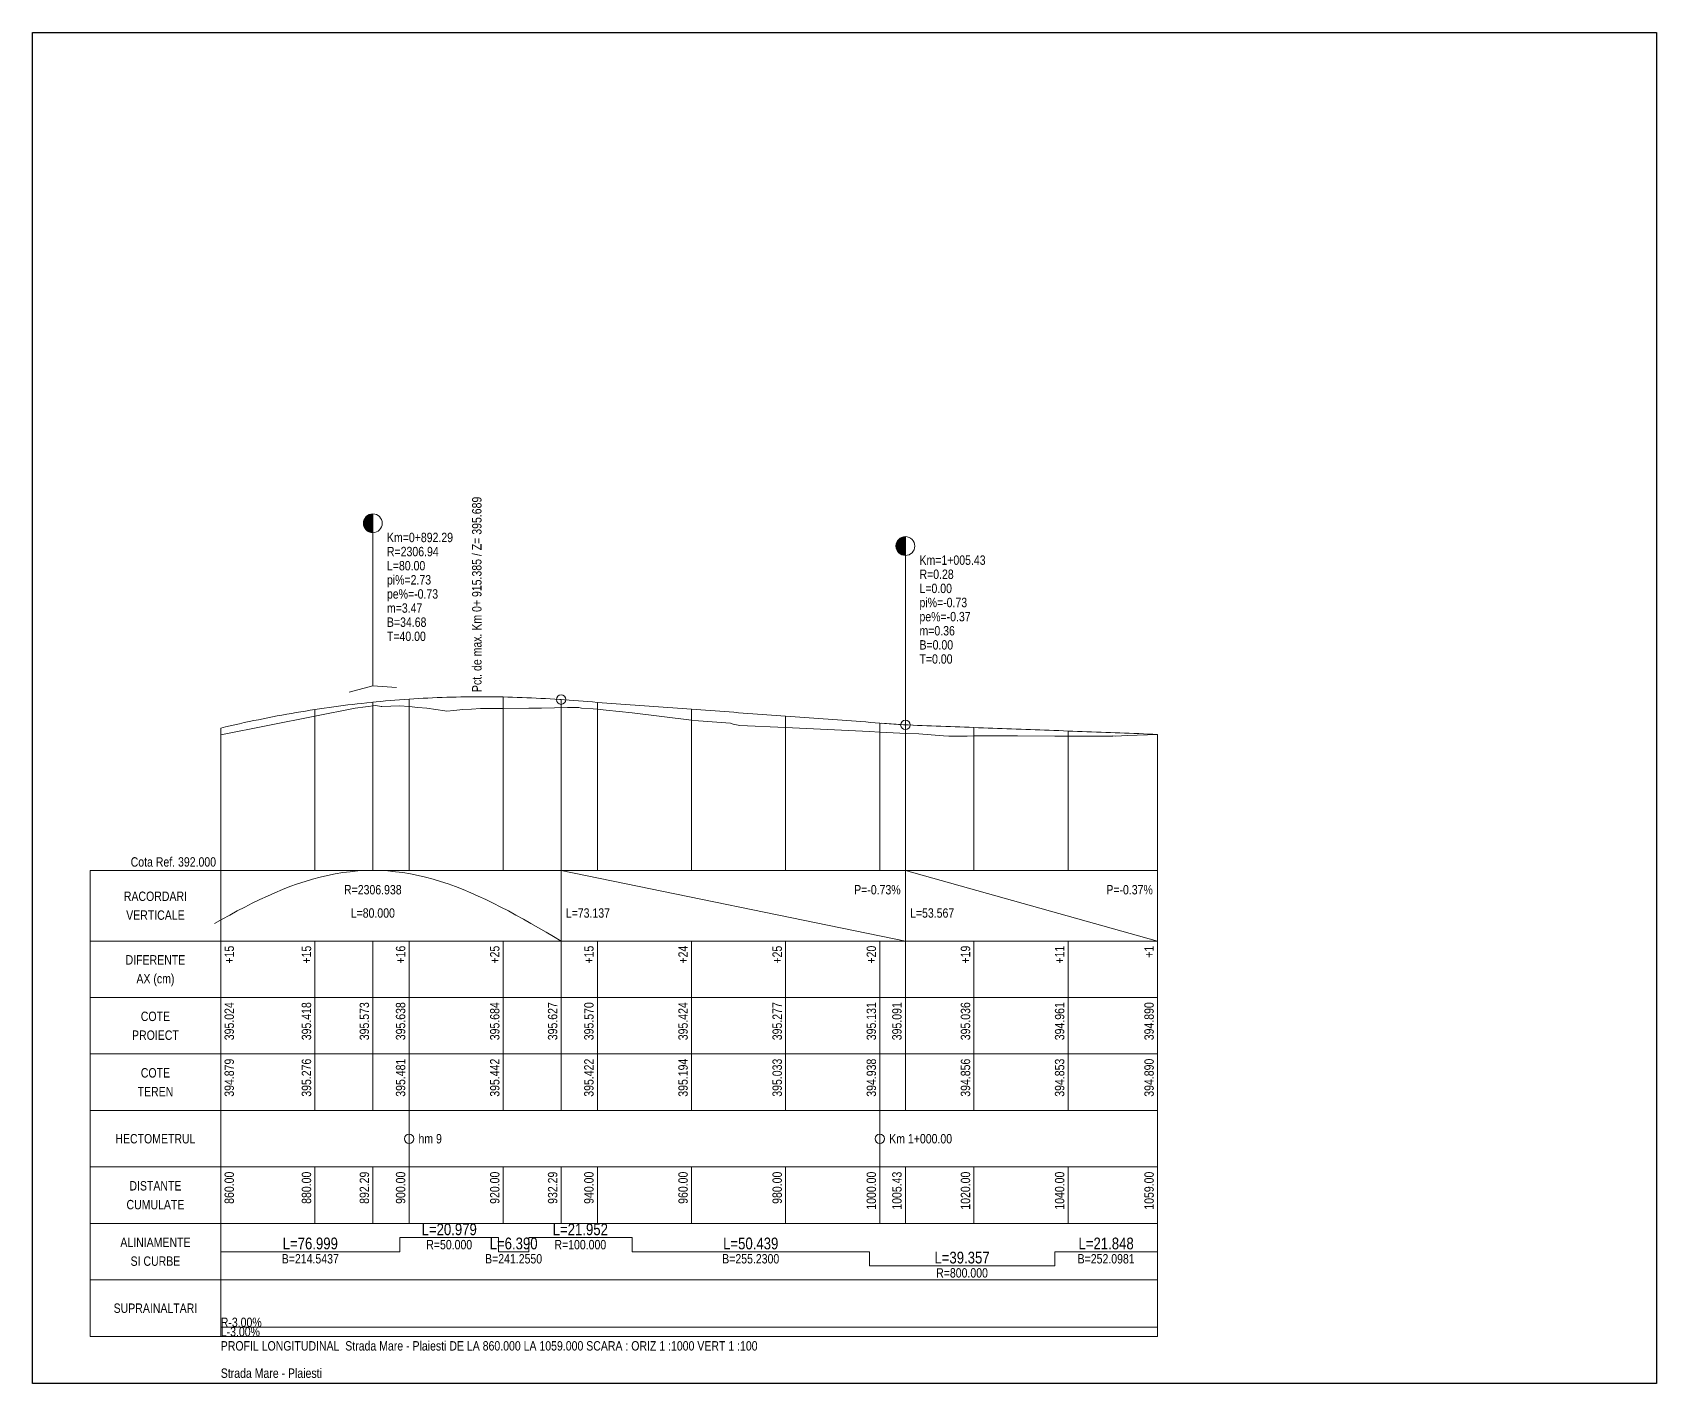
# Model space of a CAD drawing. Extents: x -600 to 1621, y -3670 to 287.
# Drawn here: x 1275 to 1620, y -2569.1 to -2282.1 of the extents above; entities that cross this region are included whole.
import ezdxf
from ezdxf.enums import TextEntityAlignment as Align

# ---------------------------------------------------------------- set-up
doc = ezdxf.new("R2010")
doc.units = 0
doc.layers.add('ARD-No Plot', color=7, linetype='Continuous', lineweight=0, plot=False)
doc.layers.add('Cartus', color=8, linetype='Continuous')
for name, color, linetype, lineweight in [('L-C. Ref', 7, 'Continuous', 0), ('L-cote-ex', 7, 'Continuous', 0), ('L-Cote-Pr', 7, 'Continuous', 0), ('L-Curbe', 7, 'Continuous', 0), ('L-Cut-Fill', 7, 'Continuous', 0), ('L-Design', 7, 'Continuous', 0), ('L-Exist', 7, 'Continuous', 0), ('L-LINES', 7, 'Continuous', 0), ('L-Min-Max', 7, 'Continuous', 0), ('L-Pante-Tran', 7, 'Continuous', 0), ('L-rac-Vert', 7, 'Continuous', 0), ('L-TEXT', 7, 'Continuous', 0)]:
    doc.layers.add(name, color=color, linetype=linetype, lineweight=lineweight)
doc.styles.add('Arial', font='arial.ttf', dxfattribs={"width": 0.8})

# ---------------------------------------------------------------- blocks, each defined once
blk = doc.blocks.new('A3_TRANSV_ALIN_TIRENA')
at = {"layer": 'Cartus'}
blk.add_lwpolyline([(0, 0), (0, 287), (345, 287), (345, 0)], close=True, dxfattribs=at)

msp = doc.modelspace()

# ---------------------------------------------------------------- linework, layer by layer
at = {"layer": 'L-Curbe'}
for p, q in [((1353.07, -2541.06), (1353.07, -2538.06)), ((1353.07, -2538.06), (1374.04, -2538.06)), ((1374.04, -2538.06), (1374.04, -2541.06)), ((1380.44, -2541.06), (1380.44, -2538.06)), ((1380.44, -2538.06), (1402.39, -2538.06)), ((1402.39, -2538.06), (1402.39, -2541.06)), ((1315.03, -2541.06), (1353.07, -2541.06)), ((1374.04, -2541.06), (1380.44, -2541.06)), ((1402.39, -2541.06), (1452.83, -2541.06)), ((1452.83, -2541.06), (1452.83, -2544.06)), ((1492.18, -2544.06), (1492.18, -2541.06)), ((1492.18, -2541.06), (1514.03, -2541.06)), ((1452.83, -2544.06), (1492.18, -2544.06))]:
    msp.add_line(p, q, dxfattribs=at)
at = {"layer": 'L-Design'}
msp.add_lwpolyline([(1315.03, -2429.82), (1316.03, -2429.58), (1317.03, -2429.35), (1318.03, -2429.12), (1319.03, -2428.9), (1320.03, -2428.67), (1321.03, -2428.46), (1322.03, -2428.25), (1323.03, -2428.04), (1324.03, -2427.84), (1325.03, -2427.64), (1326.03, -2427.44), (1327.03, -2427.25), (1328.03, -2427.07), (1329.03, -2426.88), (1330.03, -2426.71), (1331.03, -2426.53), (1332.03, -2426.37), (1333.03, -2426.2), (1334.03, -2426.04), (1335.03, -2425.89), (1336.03, -2425.73), (1337.03, -2425.59), (1338.03, -2425.45), (1339.03, -2425.31), (1340.03, -2425.17), (1341.03, -2425.04), (1342.03, -2424.92), (1343.03, -2424.8), (1344.03, -2424.68), (1345.03, -2424.57), (1346.03, -2424.46), (1347.03, -2424.36), (1347.33, -2424.33), (1348.03, -2424.26), (1349.03, -2424.16), (1350.03, -2424.07), (1351.03, -2423.99), (1352.03, -2423.9), (1353.03, -2423.83), (1354.03, -2423.75), (1355.03, -2423.69), (1356.03, -2423.62), (1357.03, -2423.56), (1358.03, -2423.5), (1359.03, -2423.45), (1360.03, -2423.41), (1361.03, -2423.36), (1362.03, -2423.32), (1363.03, -2423.29), (1364.03, -2423.26), (1365.03, -2423.24), (1366.03, -2423.21), (1367.03, -2423.2), (1368.03, -2423.18), (1369.03, -2423.18), (1370.03, -2423.17), (1371.03, -2423.17), (1372.03, -2423.18), (1373.03, -2423.19), (1374.03, -2423.2), (1375.03, -2423.22), (1376.03, -2423.24), (1377.03, -2423.27), (1378.03, -2423.3), (1379.03, -2423.33), (1380.03, -2423.37), (1381.03, -2423.42), (1382.03, -2423.46), (1383.03, -2423.52), (1384.03, -2423.57), (1385.03, -2423.64), (1386.03, -2423.7), (1387.03, -2423.77), (1387.33, -2423.79), (1388.03, -2423.84), (1389.03, -2423.92), (1390.03, -2423.99), (1391.03, -2424.06), (1392.03, -2424.14), (1393.03, -2424.21), (1394.03, -2424.28), (1395.03, -2424.36), (1396.03, -2424.43), (1397.03, -2424.5), (1398.03, -2424.58), (1399.03, -2424.65), (1400.03, -2424.72), (1401.03, -2424.8), (1402.03, -2424.87), (1403.03, -2424.94), (1404.03, -2425.02), (1405.03, -2425.09), (1406.03, -2425.16), (1407.03, -2425.24), (1408.03, -2425.31), (1409.03, -2425.38), (1410.03, -2425.46), (1411.03, -2425.53), (1412.03, -2425.6), (1413.03, -2425.68), (1414.03, -2425.75), (1415.03, -2425.82), (1416.03, -2425.9), (1417.03, -2425.97), (1418.03, -2426.04), (1419.03, -2426.12), (1420.03, -2426.19), (1421.03, -2426.26), (1422.03, -2426.34), (1423.03, -2426.41), (1424.03, -2426.48), (1425.03, -2426.56), (1426.03, -2426.63), (1427.03, -2426.7), (1428.03, -2426.78), (1429.03, -2426.85), (1430.03, -2426.92), (1431.03, -2427), (1432.03, -2427.07), (1433.03, -2427.14), (1434.03, -2427.22), (1435.03, -2427.29), (1436.03, -2427.36), (1437.03, -2427.44), (1438.03, -2427.51), (1439.03, -2427.58), (1440.03, -2427.66), (1441.03, -2427.73), (1442.03, -2427.8), (1443.03, -2427.88), (1444.03, -2427.95), (1445.03, -2428.02), (1446.03, -2428.09), (1447.03, -2428.17), (1448.03, -2428.24), (1449.03, -2428.31), (1450.03, -2428.39), (1451.03, -2428.46), (1452.03, -2428.53), (1453.03, -2428.61), (1454.03, -2428.68), (1455.03, -2428.75), (1456.03, -2428.83), (1457.03, -2428.9), (1458.03, -2428.97), (1459.03, -2429.05), (1460.03, -2429.12), (1460.46, -2429.15), (1461.03, -2429.17), (1462.03, -2429.21), (1463.03, -2429.25), (1464.03, -2429.29), (1465.03, -2429.32), (1466.03, -2429.36), (1467.03, -2429.4), (1468.03, -2429.44), (1469.03, -2429.47), (1470.03, -2429.51), (1471.03, -2429.55), (1472.03, -2429.59), (1473.03, -2429.62), (1474.03, -2429.66), (1475.03, -2429.7), (1476.03, -2429.74), (1477.03, -2429.77), (1478.03, -2429.81), (1479.03, -2429.85), (1480.03, -2429.89), (1481.03, -2429.92), (1482.03, -2429.96), (1483.03, -2430), (1484.03, -2430.04), (1485.03, -2430.07), (1486.03, -2430.11), (1487.03, -2430.15), (1488.03, -2430.19), (1489.03, -2430.22), (1490.03, -2430.26), (1491.03, -2430.3), (1492.03, -2430.34), (1493.03, -2430.37), (1494.03, -2430.41), (1495.03, -2430.45), (1496.03, -2430.49), (1497.03, -2430.52), (1498.03, -2430.56), (1499.03, -2430.6), (1500.03, -2430.64), (1501.03, -2430.67), (1502.03, -2430.71), (1503.03, -2430.75), (1504.03, -2430.79), (1505.03, -2430.82), (1506.03, -2430.86), (1507.03, -2430.9), (1508.03, -2430.94), (1509.03, -2430.97), (1510.03, -2431.01), (1511.03, -2431.05), (1512.03, -2431.09), (1513.03, -2431.12), (1514.03, -2431.16)], dxfattribs=at)
at = {"layer": 'L-Exist'}
for p, q in [((1343.61, -2425.6), (1347.97, -2425.06)), ((1347.97, -2425.06), (1349.09, -2425.22)), ((1349.09, -2425.22), (1349.23, -2425.26)), ((1349.23, -2425.26), (1353.06, -2425.1)), ((1353.06, -2425.1), (1353.06, -2425.1)), ((1353.06, -2425.1), (1353.07, -2425.1)), ((1353.07, -2425.1), (1354.97, -2425.25)), ((1354.97, -2425.25), (1355.03, -2425.25)), ((1355.03, -2425.25), (1356.88, -2425.42)), ((1315.03, -2431.28), (1335.03, -2427.3)), ((1335.03, -2427.3), (1343.61, -2425.6)), ((1356.88, -2425.42), (1358.79, -2425.63)), ((1358.79, -2425.63), (1360.69, -2425.88)), ((1360.69, -2425.88), (1362.6, -2426.16)), ((1362.6, -2426.16), (1363.07, -2426.23)), ((1363.07, -2426.23), (1364.51, -2426.07)), ((1363.07, -2426.23), (1363.07, -2426.23)), ((1364.51, -2426.07), (1366.42, -2425.9)), ((1366.42, -2425.9), (1368.32, -2425.78)), ((1368.32, -2425.78), (1370.23, -2425.7)), ((1370.23, -2425.7), (1372.14, -2425.66)), ((1372.14, -2425.66), (1373.11, -2425.67)), ((1373.11, -2425.67), (1373.17, -2425.66)), ((1373.17, -2425.66), (1373.17, -2425.66)), ((1373.17, -2425.66), (1373.23, -2425.66)), ((1373.23, -2425.66), (1373.23, -2425.66)), ((1373.23, -2425.66), (1373.41, -2425.66)), ((1373.41, -2425.66), (1374.04, -2425.65)), ((1374.04, -2425.65), (1375.03, -2425.65)), ((1375.03, -2425.65), (1380.44, -2425.6)), ((1380.44, -2425.6), (1383.18, -2425.57)), ((1383.18, -2425.57), (1385.92, -2425.53)), ((1385.92, -2425.53), (1388.67, -2425.49)), ((1388.67, -2425.49), (1389.2, -2425.48)), ((1389.2, -2425.48), (1390.58, -2425.42)), ((1390.58, -2425.42), (1390.58, -2425.42)), ((1390.58, -2425.42), (1390.58, -2425.42)), ((1390.58, -2425.42), (1390.82, -2425.45)), ((1390.82, -2425.45), (1391.13, -2425.45)), ((1391.13, -2425.45), (1391.41, -2425.52)), ((1391.41, -2425.52), (1391.66, -2425.58)), ((1391.66, -2425.58), (1394.16, -2425.77)), ((1394.16, -2425.77), (1395.03, -2425.84)), ((1395.03, -2425.84), (1396.9, -2426.01)), ((1396.9, -2426.01), (1399.64, -2426.29)), ((1399.64, -2426.29), (1402.39, -2426.6)), ((1402.39, -2426.6), (1415.03, -2428.12)), ((1415.03, -2428.12), (1416.49, -2428.3)), ((1416.49, -2428.3), (1423.29, -2428.81)), ((1423.29, -2428.81), (1423.29, -2428.81)), ((1423.29, -2428.81), (1423.87, -2428.98)), ((1423.87, -2428.98), (1425.28, -2429.27)), ((1425.28, -2429.27), (1425.28, -2429.27)), ((1425.28, -2429.27), (1435.03, -2429.73)), ((1435.03, -2429.73), (1452.83, -2430.58)), ((1452.83, -2430.58), (1455.03, -2430.68)), ((1455.03, -2430.68), (1460.7, -2430.95)), ((1460.7, -2430.95), (1463.31, -2431.07)), ((1463.31, -2431.07), (1468.57, -2431.46)), ((1468.57, -2431.46), (1469.68, -2431.55)), ((1469.68, -2431.55), (1470.43, -2431.57)), ((1470.43, -2431.57), (1470.91, -2431.57)), ((1470.91, -2431.57), (1471.49, -2431.53)), ((1470.91, -2431.57), (1470.91, -2431.57)), ((1471.49, -2431.53), (1473.59, -2431.51)), ((1471.49, -2431.53), (1471.49, -2431.53)), ((1473.59, -2431.51), (1475.03, -2431.5)), ((1473.59, -2431.51), (1473.59, -2431.51)), ((1475.03, -2431.5), (1476.44, -2431.5)), ((1476.44, -2431.5), (1481, -2431.49)), ((1481, -2431.49), (1484.31, -2431.5)), ((1484.31, -2431.5), (1492.18, -2431.53)), ((1492.18, -2431.53), (1495.03, -2431.54)), ((1495.03, -2431.54), (1504.53, -2431.56)), ((1504.53, -2431.56), (1504.53, -2431.49)), ((1504.53, -2431.49), (1505.18, -2431.52)), ((1504.53, -2431.56), (1504.53, -2431.56)), ((1505.18, -2431.52), (1507.56, -2431.43)), ((1507.56, -2431.43), (1507.57, -2431.43)), ((1507.57, -2431.43), (1514.03, -2431.16)), ((1514.03, -2431.16), (1514.03, -2431.16)), ((1514.03, -2431.16), (1514.03, -2431.16))]:
    msp.add_line(p, q, dxfattribs=at)
at = {"layer": 'L-LINES'}
for p, q in [((1347.33, -2460.06), (1347.33, -2424.33)), ((1355.03, -2460.06), (1355.03, -2423.69)), ((1375.03, -2460.06), (1375.03, -2423.22)), ((1387.33, -2460.06), (1387.33, -2423.79)), ((1395.03, -2460.06), (1395.03, -2424.36)), ((1335.03, -2460.06), (1335.03, -2425.89)), ((1415.03, -2460.06), (1415.03, -2425.82)), ((1435.03, -2460.06), (1435.03, -2427.29)), ((1455.03, -2460.06), (1455.03, -2428.75)), ((1315.03, -2460.06), (1315.03, -2429.82)), ((1460.46, -2460.06), (1460.46, -2429.15)), ((1475.03, -2460.06), (1475.03, -2429.7)), ((1495.03, -2460.06), (1495.03, -2430.45)), ((1514.03, -2460.06), (1514.03, -2431.16)), ((1287.27, -2475.06), (1287.27, -2460.06)), ((1287.27, -2460.06), (1315.03, -2460.06)), ((1315.03, -2460.06), (1514.03, -2460.06)), ((1315.03, -2475.06), (1315.03, -2460.06)), ((1514.03, -2475.06), (1514.03, -2460.06)), ((1287.27, -2487.06), (1287.27, -2475.06)), ((1287.27, -2475.06), (1315.03, -2475.06)), ((1315.03, -2475.06), (1287.27, -2475.06)), ((1315.03, -2475.06), (1514.03, -2475.06)), ((1315.03, -2487.06), (1315.03, -2475.06)), ((1315.03, -2475.06), (1514.03, -2475.06)), ((1315.03, -2487.06), (1315.03, -2475.06)), ((1335.03, -2487.06), (1335.03, -2475.06)), ((1347.33, -2487.06), (1347.33, -2475.06)), ((1355.03, -2487.06), (1355.03, -2475.06)), ((1375.03, -2487.06), (1375.03, -2475.06)), ((1387.33, -2487.06), (1387.33, -2475.06)), ((1395.03, -2487.06), (1395.03, -2475.06)), ((1415.03, -2487.06), (1415.03, -2475.06)), ((1435.03, -2487.06), (1435.03, -2475.06)), ((1455.03, -2487.06), (1455.03, -2475.06)), ((1460.46, -2487.06), (1460.46, -2475.06)), ((1475.03, -2487.06), (1475.03, -2475.06)), ((1495.03, -2487.06), (1495.03, -2475.06)), ((1514.03, -2487.06), (1514.03, -2475.06)), ((1514.03, -2487.06), (1514.03, -2475.06)), ((1287.27, -2499.06), (1287.27, -2487.06)), ((1287.27, -2487.06), (1315.03, -2487.06)), ((1315.03, -2487.06), (1287.27, -2487.06)), ((1315.03, -2487.06), (1514.03, -2487.06)), ((1315.03, -2487.06), (1514.03, -2487.06)), ((1315.03, -2499.06), (1315.03, -2487.06)), ((1335.03, -2499.06), (1335.03, -2487.06)), ((1347.33, -2499.06), (1347.33, -2487.06)), ((1355.03, -2499.06), (1355.03, -2487.06)), ((1375.03, -2499.06), (1375.03, -2487.06)), ((1387.33, -2499.06), (1387.33, -2487.06)), ((1395.03, -2499.06), (1395.03, -2487.06)), ((1415.03, -2499.06), (1415.03, -2487.06)), ((1435.03, -2499.06), (1435.03, -2487.06)), ((1455.03, -2499.06), (1455.03, -2487.06)), ((1460.46, -2499.06), (1460.46, -2487.06)), ((1475.03, -2499.06), (1475.03, -2487.06)), ((1495.03, -2499.06), (1495.03, -2487.06)), ((1514.03, -2499.06), (1514.03, -2487.06)), ((1287.27, -2511.06), (1287.27, -2499.06)), ((1287.27, -2499.06), (1315.03, -2499.06)), ((1315.03, -2499.06), (1287.27, -2499.06)), ((1315.03, -2499.06), (1514.03, -2499.06)), ((1315.03, -2499.06), (1514.03, -2499.06)), ((1315.03, -2511.06), (1315.03, -2499.06)), ((1335.03, -2511.06), (1335.03, -2499.06)), ((1347.33, -2511.06), (1347.33, -2499.06)), ((1355.03, -2511.06), (1355.03, -2499.06)), ((1375.03, -2511.06), (1375.03, -2499.06)), ((1387.33, -2511.06), (1387.33, -2499.06)), ((1395.03, -2511.06), (1395.03, -2499.06)), ((1415.03, -2511.06), (1415.03, -2499.06)), ((1435.03, -2511.06), (1435.03, -2499.06)), ((1455.03, -2511.06), (1455.03, -2499.06)), ((1460.46, -2511.06), (1460.46, -2499.06)), ((1475.03, -2511.06), (1475.03, -2499.06)), ((1495.03, -2511.06), (1495.03, -2499.06)), ((1514.03, -2511.06), (1514.03, -2499.06)), ((1287.27, -2523.06), (1287.27, -2511.06)), ((1287.27, -2511.06), (1315.03, -2511.06)), ((1315.03, -2511.06), (1287.27, -2511.06)), ((1315.03, -2511.06), (1514.03, -2511.06)), ((1315.03, -2523.06), (1315.03, -2511.06)), ((1315.03, -2511.06), (1514.03, -2511.06)), ((1355.03, -2523.06), (1355.03, -2511.06)), ((1455.03, -2523.06), (1455.03, -2511.06)), ((1514.03, -2523.06), (1514.03, -2511.06)), ((1287.27, -2535.06), (1287.27, -2523.06)), ((1287.27, -2523.06), (1315.03, -2523.06)), ((1315.03, -2523.06), (1287.27, -2523.06)), ((1315.03, -2523.06), (1514.03, -2523.06)), ((1315.03, -2523.06), (1514.03, -2523.06)), ((1315.03, -2535.06), (1315.03, -2523.06)), ((1335.03, -2535.06), (1335.03, -2523.06)), ((1347.33, -2535.06), (1347.33, -2523.06)), ((1355.03, -2535.06), (1355.03, -2523.06)), ((1375.03, -2535.06), (1375.03, -2523.06)), ((1387.33, -2535.06), (1387.33, -2523.06)), ((1395.03, -2535.06), (1395.03, -2523.06)), ((1415.03, -2535.06), (1415.03, -2523.06)), ((1435.03, -2535.06), (1435.03, -2523.06)), ((1455.03, -2535.06), (1455.03, -2523.06)), ((1460.46, -2535.06), (1460.46, -2523.06)), ((1475.03, -2535.06), (1475.03, -2523.06)), ((1495.03, -2535.06), (1495.03, -2523.06)), ((1514.03, -2535.06), (1514.03, -2523.06)), ((1287.27, -2547.06), (1287.27, -2535.06)), ((1287.27, -2535.06), (1315.03, -2535.06)), ((1315.03, -2535.06), (1287.27, -2535.06)), ((1315.03, -2535.06), (1514.03, -2535.06)), ((1315.03, -2547.06), (1315.03, -2535.06)), ((1315.03, -2535.06), (1514.03, -2535.06)), ((1514.03, -2547.06), (1514.03, -2535.06)), ((1287.27, -2559.06), (1287.27, -2547.06)), ((1287.27, -2547.06), (1315.03, -2547.06)), ((1315.03, -2547.06), (1287.27, -2547.06)), ((1315.03, -2547.06), (1514.03, -2547.06)), ((1315.03, -2559.06), (1315.03, -2547.06)), ((1315.03, -2547.06), (1514.03, -2547.06)), ((1514.03, -2559.06), (1514.03, -2547.06)), ((1315.03, -2559.06), (1287.27, -2559.06)), ((1315.03, -2559.06), (1514.03, -2559.06))]:
    msp.add_line(p, q, dxfattribs=at)
for centre in [(1355.03, -2517.06), (1455.03, -2517.06)]:
    msp.add_circle(centre, 1, dxfattribs=at)
at = {"layer": 'L-Pante-Tran'}
for p, q in [((1315.03, -2557.06), (1335.03, -2557.06)), ((1315.03, -2557.06), (1335.03, -2557.06)), ((1335.03, -2557.06), (1355.03, -2557.06)), ((1335.03, -2557.06), (1355.03, -2557.06)), ((1355.03, -2557.06), (1375.03, -2557.06)), ((1355.03, -2557.06), (1375.03, -2557.06)), ((1375.03, -2557.06), (1395.03, -2557.06)), ((1375.03, -2557.06), (1395.03, -2557.06)), ((1395.03, -2557.06), (1415.03, -2557.06)), ((1395.03, -2557.06), (1415.03, -2557.06)), ((1415.03, -2557.06), (1435.03, -2557.06)), ((1415.03, -2557.06), (1435.03, -2557.06)), ((1435.03, -2557.06), (1455.03, -2557.06)), ((1435.03, -2557.06), (1455.03, -2557.06)), ((1455.03, -2557.06), (1475.03, -2557.06)), ((1455.03, -2557.06), (1475.03, -2557.06)), ((1475.03, -2557.06), (1495.03, -2557.06)), ((1475.03, -2557.06), (1495.03, -2557.06)), ((1495.03, -2557.06), (1514.03, -2557.06)), ((1495.03, -2557.06), (1514.03, -2557.06))]:
    msp.add_line(p, q, dxfattribs=at)
at = {"layer": 'L-rac-Vert'}
for p, q in [((1345.33, -2386.17), (1345.33, -2386.48)), ((1345.33, -2386.25), (1345.33, -2386.41)), ((1345.34, -2386.09), (1345.34, -2386.56)), ((1345.35, -2386.02), (1345.35, -2386.64)), ((1345.36, -2385.94), (1345.36, -2386.72)), ((1345.38, -2385.86), (1345.38, -2386.79)), ((1345.4, -2385.79), (1345.4, -2386.87)), ((1345.42, -2385.71), (1345.42, -2386.95)), ((1345.45, -2385.64), (1345.45, -2387.02)), ((1345.48, -2385.56), (1345.48, -2387.09)), ((1345.51, -2385.49), (1345.51, -2387.17)), ((1345.54, -2385.42), (1345.54, -2387.24)), ((1345.58, -2385.35), (1345.58, -2387.31)), ((1345.62, -2385.28), (1345.62, -2387.37)), ((1345.66, -2385.22), (1345.66, -2387.44)), ((1345.71, -2385.15), (1345.71, -2387.5)), ((1345.75, -2385.09), (1345.75, -2387.57)), ((1345.8, -2385.03), (1345.8, -2387.63)), ((1345.86, -2384.97), (1345.86, -2387.69)), ((1345.91, -2384.91), (1345.91, -2387.74)), ((1345.97, -2384.86), (1345.97, -2387.8)), ((1346.03, -2384.81), (1346.03, -2387.85)), ((1346.09, -2384.76), (1346.09, -2387.9)), ((1346.15, -2384.71), (1346.15, -2387.95)), ((1346.21, -2384.67), (1346.21, -2387.99)), ((1346.28, -2384.62), (1346.28, -2388.03)), ((1346.35, -2384.58), (1346.35, -2388.07)), ((1346.42, -2384.55), (1346.42, -2388.11)), ((1346.49, -2384.51), (1346.49, -2388.14)), ((1346.56, -2384.48), (1346.56, -2388.18)), ((1346.63, -2384.45), (1346.63, -2388.2)), ((1346.71, -2384.43), (1346.71, -2388.23)), ((1346.78, -2384.4), (1346.78, -2388.25)), ((1346.86, -2384.38), (1346.86, -2388.27)), ((1346.94, -2384.37), (1346.94, -2388.29)), ((1347.01, -2384.35), (1347.01, -2388.3)), ((1347.09, -2384.34), (1347.09, -2388.31)), ((1347.17, -2384.33), (1347.17, -2388.32)), ((1347.25, -2384.33), (1347.25, -2388.33)), ((1347.33, -2420.86), (1347.33, -2384.33)), ((1458.49, -2390.84), (1458.49, -2391.47)), ((1458.5, -2390.76), (1458.5, -2391.54)), ((1458.52, -2390.69), (1458.52, -2391.62)), ((1458.54, -2390.61), (1458.54, -2391.7)), ((1458.56, -2390.53), (1458.56, -2391.77)), ((1458.59, -2390.46), (1458.59, -2391.84)), ((1458.62, -2390.39), (1458.62, -2391.92)), ((1458.65, -2390.32), (1458.65, -2391.99)), ((1458.68, -2390.24), (1458.68, -2392.06)), ((1458.72, -2390.18), (1458.72, -2392.13)), ((1458.76, -2390.11), (1458.76, -2392.2)), ((1458.8, -2390.04), (1458.8, -2392.26)), ((1458.85, -2389.98), (1458.85, -2392.33)), ((1458.89, -2389.91), (1458.89, -2392.39)), ((1458.94, -2389.85), (1458.94, -2392.45)), ((1458.99, -2389.8), (1458.99, -2392.51)), ((1459.05, -2389.74), (1459.05, -2392.57)), ((1459.11, -2389.68), (1459.11, -2392.62)), ((1459.16, -2389.63), (1459.16, -2392.67)), ((1459.22, -2389.58), (1459.22, -2392.72)), ((1459.29, -2389.53), (1459.29, -2392.77)), ((1459.35, -2389.49), (1459.35, -2392.82)), ((1459.42, -2389.45), (1459.42, -2392.86)), ((1459.49, -2389.41), (1459.49, -2392.9)), ((1459.56, -2389.37), (1459.56, -2392.93)), ((1459.63, -2389.34), (1459.63, -2392.97)), ((1459.7, -2389.3), (1459.7, -2393)), ((1459.77, -2389.28), (1459.77, -2393.03)), ((1459.85, -2389.25), (1459.85, -2393.05)), ((1459.92, -2389.23), (1459.92, -2393.08)), ((1460, -2389.21), (1460, -2393.1)), ((1460.07, -2389.19), (1460.07, -2393.11)), ((1460.15, -2389.18), (1460.15, -2393.13)), ((1460.23, -2389.17), (1460.23, -2393.14)), ((1460.31, -2389.16), (1460.31, -2393.15)), ((1460.38, -2389.15), (1460.38, -2393.15)), ((1460.46, -2429.15), (1460.46, -2389.15)), ((1458.46, -2391.07), (1458.46, -2391.23)), ((1458.47, -2391), (1458.47, -2391.31)), ((1458.48, -2390.92), (1458.48, -2391.39)), ((1342.33, -2422.23), (1347.33, -2420.86)), ((1347.33, -2420.86), (1352.33, -2421.23)), ((1455.46, -2428.79), (1460.46, -2429.15)), ((1460.46, -2429.15), (1465.46, -2429.34)), ((1331.33, -2462.93), (1329.73, -2463.5)), ((1332.93, -2462.4), (1331.33, -2462.93)), ((1334.53, -2461.92), (1332.93, -2462.4)), ((1336.13, -2461.49), (1334.53, -2461.92)), ((1337.73, -2461.11), (1336.13, -2461.49)), ((1339.33, -2460.8), (1337.73, -2461.11)), ((1340.93, -2460.53), (1339.33, -2460.8)), ((1342.53, -2460.33), (1340.93, -2460.53)), ((1344.13, -2460.18), (1342.53, -2460.33)), ((1345.73, -2460.09), (1344.13, -2460.18)), ((1347.33, -2460.06), (1345.73, -2460.09)), ((1348.93, -2460.09), (1347.33, -2460.06)), ((1350.53, -2460.18), (1348.93, -2460.09)), ((1352.13, -2460.33), (1350.53, -2460.18)), ((1353.73, -2460.53), (1352.13, -2460.33)), ((1355.33, -2460.8), (1353.73, -2460.53)), ((1356.93, -2461.11), (1355.33, -2460.8)), ((1358.53, -2461.49), (1356.93, -2461.11)), ((1360.13, -2461.92), (1358.53, -2461.49)), ((1361.73, -2462.4), (1360.13, -2461.92)), ((1363.33, -2462.93), (1361.73, -2462.4)), ((1364.93, -2463.5), (1363.33, -2462.93)), ((1387.33, -2475.06), (1387.33, -2460.06)), ((1387.33, -2460.06), (1460.46, -2475.06)), ((1460.46, -2475.06), (1460.46, -2460.06)), ((1460.46, -2475.06), (1460.46, -2460.06)), ((1460.46, -2461), (1460.46, -2460.06)), ((1460.46, -2460.06), (1460.46, -2461)), ((1460.46, -2460.06), (1514.03, -2475.06)), ((1460.46, -2461.94), (1460.46, -2461)), ((1460.46, -2461), (1460.46, -2461.94)), ((1460.46, -2462.87), (1460.46, -2461.94)), ((1460.46, -2461.94), (1460.46, -2462.87)), ((1460.46, -2463.79), (1460.46, -2462.87)), ((1460.46, -2462.87), (1460.46, -2463.79)), ((1514.03, -2475.06), (1514.03, -2460.06)), ((1514.03, -2461), (1514.03, -2460.06)), ((1514.03, -2461.94), (1514.03, -2461)), ((1514.03, -2462.87), (1514.03, -2461.94)), ((1514.03, -2463.79), (1514.03, -2462.87)), ((1323.33, -2466.24), (1321.73, -2467.02)), ((1324.93, -2465.5), (1323.33, -2466.24)), ((1326.53, -2464.79), (1324.93, -2465.5)), ((1328.13, -2464.13), (1326.53, -2464.79)), ((1329.73, -2463.5), (1328.13, -2464.13)), ((1366.53, -2464.13), (1364.93, -2463.5)), ((1368.13, -2464.79), (1366.53, -2464.13)), ((1369.73, -2465.5), (1368.13, -2464.79)), ((1371.33, -2466.24), (1369.73, -2465.5)), ((1372.93, -2467.02), (1371.33, -2466.24)), ((1460.46, -2464.7), (1460.46, -2463.79)), ((1460.46, -2463.79), (1460.46, -2464.7)), ((1460.46, -2465.58), (1460.46, -2464.7)), ((1460.46, -2464.7), (1460.46, -2465.58)), ((1460.46, -2466.45), (1460.46, -2465.58)), ((1460.46, -2465.58), (1460.46, -2466.45)), ((1460.46, -2467.29), (1460.46, -2466.45)), ((1460.46, -2466.45), (1460.46, -2467.29)), ((1514.03, -2464.7), (1514.03, -2463.79)), ((1514.03, -2465.58), (1514.03, -2464.7)), ((1514.03, -2466.45), (1514.03, -2465.58)), ((1514.03, -2467.29), (1514.03, -2466.45)), ((1316.93, -2469.54), (1315.33, -2470.43)), ((1318.53, -2468.67), (1316.93, -2469.54)), ((1320.13, -2467.84), (1318.53, -2468.67)), ((1321.73, -2467.02), (1320.13, -2467.84)), ((1374.53, -2467.84), (1372.93, -2467.02)), ((1376.13, -2468.67), (1374.53, -2467.84)), ((1377.73, -2469.54), (1376.13, -2468.67)), ((1379.33, -2470.43), (1377.73, -2469.54)), ((1460.46, -2468.1), (1460.46, -2467.29)), ((1460.46, -2467.29), (1460.46, -2468.1)), ((1460.46, -2468.88), (1460.46, -2468.1)), ((1460.46, -2468.1), (1460.46, -2468.88)), ((1460.46, -2469.62), (1460.46, -2468.88)), ((1460.46, -2468.88), (1460.46, -2469.62)), ((1460.46, -2470.33), (1460.46, -2469.62)), ((1460.46, -2469.62), (1460.46, -2470.33)), ((1514.03, -2468.1), (1514.03, -2467.29)), ((1514.03, -2468.88), (1514.03, -2468.1)), ((1514.03, -2469.62), (1514.03, -2468.88)), ((1514.03, -2470.33), (1514.03, -2469.62)), ((1315.33, -2470.43), (1313.73, -2471.33)), ((1380.93, -2471.33), (1379.33, -2470.43)), ((1382.53, -2472.25), (1380.93, -2471.33)), ((1384.13, -2473.18), (1382.53, -2472.25)), ((1385.73, -2474.12), (1384.13, -2473.18)), ((1460.46, -2471), (1460.46, -2470.33)), ((1460.46, -2470.33), (1460.46, -2471)), ((1460.46, -2471.62), (1460.46, -2471)), ((1460.46, -2471), (1460.46, -2471.62)), ((1460.46, -2472.2), (1460.46, -2471.62)), ((1460.46, -2471.62), (1460.46, -2472.2)), ((1460.46, -2472.73), (1460.46, -2472.2)), ((1460.46, -2472.2), (1460.46, -2472.73)), ((1460.46, -2473.21), (1460.46, -2472.73)), ((1460.46, -2472.73), (1460.46, -2473.21)), ((1460.46, -2473.63), (1460.46, -2473.21)), ((1460.46, -2473.21), (1460.46, -2473.63)), ((1460.46, -2474.01), (1460.46, -2473.63)), ((1460.46, -2473.63), (1460.46, -2474.01)), ((1514.03, -2471), (1514.03, -2470.33)), ((1514.03, -2471.62), (1514.03, -2471)), ((1514.03, -2472.2), (1514.03, -2471.62)), ((1514.03, -2472.73), (1514.03, -2472.2)), ((1514.03, -2473.21), (1514.03, -2472.73)), ((1514.03, -2473.63), (1514.03, -2473.21)), ((1514.03, -2474.01), (1514.03, -2473.63)), ((1387.33, -2475.06), (1385.73, -2474.12)), ((1460.46, -2474.33), (1460.46, -2474.01)), ((1460.46, -2474.01), (1460.46, -2474.33)), ((1460.46, -2474.59), (1460.46, -2474.33)), ((1460.46, -2474.33), (1460.46, -2474.59)), ((1460.46, -2474.8), (1460.46, -2474.59)), ((1460.46, -2474.59), (1460.46, -2474.8)), ((1460.46, -2474.94), (1460.46, -2474.8)), ((1460.46, -2474.8), (1460.46, -2474.94)), ((1460.46, -2475.03), (1460.46, -2474.94)), ((1460.46, -2474.94), (1460.46, -2475.03)), ((1460.46, -2475.06), (1460.46, -2475.03)), ((1460.46, -2475.03), (1460.46, -2475.06)), ((1514.03, -2474.33), (1514.03, -2474.01)), ((1514.03, -2474.59), (1514.03, -2474.33)), ((1514.03, -2474.8), (1514.03, -2474.59)), ((1514.03, -2474.94), (1514.03, -2474.8)), ((1514.03, -2475.03), (1514.03, -2474.94))]:
    msp.add_line(p, q, dxfattribs=at)
for centre, radius in [((1347.33, -2386.33), 2), ((1460.46, -2391.15), 2), ((1387.33, -2423.79), 1), ((1460.46, -2429.15), 1), ((1460.46, -2429.15), 1)]:
    msp.add_circle(centre, radius, dxfattribs=at)

# ---------------------------------------------------------------- block references
at = {"layer": 'L-LINES'}
msp.add_blockref('A3_TRANSV_ALIN_TIRENA', (1275.03, -2569.06), dxfattribs=at)

# ---------------------------------------------------------------- texts
at = {"layer": 'ARD-No Plot', "style": 'Arial', "width": 0.8}
msp.add_text('Strada Mare - Plaiesti', height=2, dxfattribs=at).set_placement((1315.03, -2567.86))
at = {"layer": 'L-C. Ref', "style": 'Arial', "width": 0.8}
msp.add_text('Cota Ref. 392.000', height=2, dxfattribs=at).set_placement((1314.03, -2459.26), align=Align.RIGHT)
at = {"layer": 'L-cote-ex', "style": 'Arial', "width": 0.8}
for s, p in [('394.879', (1317.83, -2500.06)), ('395.276', (1334.23, -2500.06)), ('395.481', (1354.23, -2500.06)), ('395.442', (1374.23, -2500.06)), ('395.422', (1394.23, -2500.06)), ('395.194', (1414.23, -2500.06)), ('395.033', (1434.23, -2500.06)), ('394.938', (1454.23, -2500.06)), ('394.856', (1474.23, -2500.06)), ('394.853', (1494.23, -2500.06)), ('394.890', (1513.23, -2500.06)), ('394.890', (1513.23, -2500.06)), ('394.890', (1513.23, -2500.06))]:
    msp.add_text(s, height=2, rotation=90, dxfattribs=at).set_placement(p, align=Align.RIGHT)
at = {"layer": 'L-Cote-Pr', "style": 'Arial', "width": 0.8}
for s, p in [('COTE', (1301.15, -2492.06)), ('PROIECT', (1301.15, -2496.06))]:
    msp.add_text(s, height=2, dxfattribs=at).set_placement(p, align=Align.CENTER)
for s, p in [('395.024', (1317.83, -2488.06)), ('395.418', (1334.23, -2488.06)), ('395.573', (1346.53, -2488.06)), ('395.638', (1354.23, -2488.06)), ('395.684', (1374.23, -2488.06)), ('395.627', (1386.53, -2488.06)), ('395.570', (1394.23, -2488.06)), ('395.424', (1414.23, -2488.06)), ('395.277', (1434.23, -2488.06)), ('395.131', (1454.23, -2488.06)), ('395.091', (1459.66, -2488.06)), ('395.036', (1474.23, -2488.06)), ('394.961', (1494.23, -2488.06)), ('394.890', (1513.23, -2488.06))]:
    msp.add_text(s, height=2, rotation=90, dxfattribs=at).set_placement(p, align=Align.RIGHT)
at = {"layer": 'L-Cut-Fill', "style": 'Arial', "width": 0.8}
for s, p in [('+15', (1317.83, -2476.06)), ('+15', (1334.23, -2476.06)), ('+16', (1354.23, -2476.06)), ('+25', (1374.23, -2476.06)), ('+15', (1394.23, -2476.06)), ('+24', (1414.23, -2476.06)), ('+25', (1434.23, -2476.06)), ('+20', (1454.23, -2476.06)), ('+19', (1474.23, -2476.06)), ('+11', (1494.23, -2476.06)), ('+1', (1513.23, -2476.06))]:
    msp.add_text(s, height=2, rotation=90, dxfattribs=at).set_placement(p, align=Align.RIGHT)
for s, p in [('DIFERENTE', (1301.15, -2480.06)), ('AX (cm)', (1301.15, -2484.06))]:
    msp.add_text(s, height=2, dxfattribs=at).set_placement(p, align=Align.CENTER)
at = {"layer": 'L-Min-Max', "style": 'Arial', "width": 0.8}
msp.add_text('Pct. de max. Km 0+ 915.385 / Z= 395.689', height=2, rotation=90, dxfattribs=at).set_placement((1370.42, -2422.17))
at = {"layer": 'L-rac-Vert', "style": 'Arial', "width": 0.8}
for s, p in [('Km=0+892.29', (1350.33, -2390.33)), ('R=2306.94', (1350.33, -2393.33)), ('L=80.00', (1350.33, -2396.33)), ('Km=1+005.43', (1463.46, -2395.15)), ('pi%=2.73', (1350.33, -2399.33)), ('R=0.28', (1463.46, -2398.15)), ('pe%=-0.73', (1350.33, -2402.33)), ('L=0.00', (1463.46, -2401.15)), ('m=3.47', (1350.33, -2405.33)), ('pi%=-0.73', (1463.46, -2404.15)), ('B=34.68', (1350.33, -2408.33)), ('pe%=-0.37', (1463.46, -2407.15)), ('T=40.00', (1350.33, -2411.33)), ('m=0.36', (1463.46, -2410.15)), ('B=0.00', (1463.46, -2413.15)), ('T=0.00', (1463.46, -2416.15)), ('L=73.137', (1388.33, -2470.11)), ('L=53.567', (1461.46, -2470.11))]:
    msp.add_text(s, height=2, dxfattribs=at).set_placement(p)
for s, p in [('R=2306.938', (1347.33, -2465.16)), ('RACORDARI', (1301.15, -2466.56)), ('VERTICALE', (1301.15, -2470.56)), ('L=80.000', (1347.33, -2470.11))]:
    msp.add_text(s, height=2, dxfattribs=at).set_placement(p, align=Align.CENTER)
for s, p in [('P=-0.73%', (1459.46, -2465.16)), ('P=-0.37%', (1513.03, -2465.16))]:
    msp.add_text(s, height=2, dxfattribs=at).set_placement(p, align=Align.RIGHT)
at = {"layer": 'L-TEXT', "style": 'Arial', "width": 0.8}
for s, p in [('COTE', (1301.15, -2504.06)), ('TEREN', (1301.15, -2508.06)), ('HECTOMETRUL', (1301.15, -2518.06)), ('DISTANTE', (1301.15, -2528.06)), ('CUMULATE', (1301.15, -2532.06)), ('ALINIAMENTE', (1301.15, -2540.06)), ('SI CURBE', (1301.15, -2544.06)), ('SUPRAINALTARI', (1301.15, -2554.06))]:
    msp.add_text(s, height=2, dxfattribs=at).set_placement(p, align=Align.CENTER)
for s, p in [('hm 9', (1357.03, -2518.06)), ('Km 1+000.00', (1457.03, -2518.06)), ('R-3.00%', (1315.03, -2557.06)), ('L-3.00%', (1315.03, -2559.06)), ('PROFIL LONGITUDINAL  Strada Mare - Plaiesti DE LA 860.000 LA 1059.000 SCARA : ORIZ 1 :1000 VERT 1 :100', (1315.03, -2562.06))]:
    msp.add_text(s, height=2, dxfattribs=at).set_placement(p)
for s, p in [('860.00', (1317.83, -2524.06)), ('880.00', (1334.23, -2524.06)), ('892.29', (1346.53, -2524.06)), ('900.00', (1354.23, -2524.06)), ('920.00', (1374.23, -2524.06)), ('932.29', (1386.53, -2524.06)), ('940.00', (1394.23, -2524.06)), ('960.00', (1414.23, -2524.06)), ('980.00', (1434.23, -2524.06)), ('1000.00', (1454.23, -2524.06)), ('1005.43', (1459.66, -2524.06)), ('1020.00', (1474.23, -2524.06)), ('1040.00', (1494.23, -2524.06)), ('1059.00', (1513.23, -2524.06))]:
    msp.add_text(s, height=2, rotation=90, dxfattribs=at).set_placement(p, align=Align.RIGHT)
for s, height, p in [('L=20.979', 2.5, (1363.56, -2537.56)), ('L=21.952', 2.5, (1391.41, -2537.56)), ('L=76.999', 2.5, (1334.05, -2540.56)), ('R=50.000', 2, (1363.56, -2540.56)), ('L=6.390', 2.5, (1377.24, -2540.56)), ('R=100.000', 2, (1391.41, -2540.56)), ('L=50.439', 2.5, (1427.61, -2540.56)), ('L=21.848', 2.5, (1503.11, -2540.56)), ('B=214.5437', 2, (1334.05, -2543.56)), ('B=241.2550', 2, (1377.24, -2543.56)), ('B=255.2300', 2, (1427.61, -2543.56)), ('L=39.357', 2.5, (1472.5, -2543.56)), ('B=252.0981', 2, (1503.11, -2543.56)), ('R=800.000', 2, (1472.5, -2546.56))]:
    msp.add_text(s, height=height, rotation=0, dxfattribs=at).set_placement(p, align=Align.CENTER)

doc.saveas('drawing.dxf')
